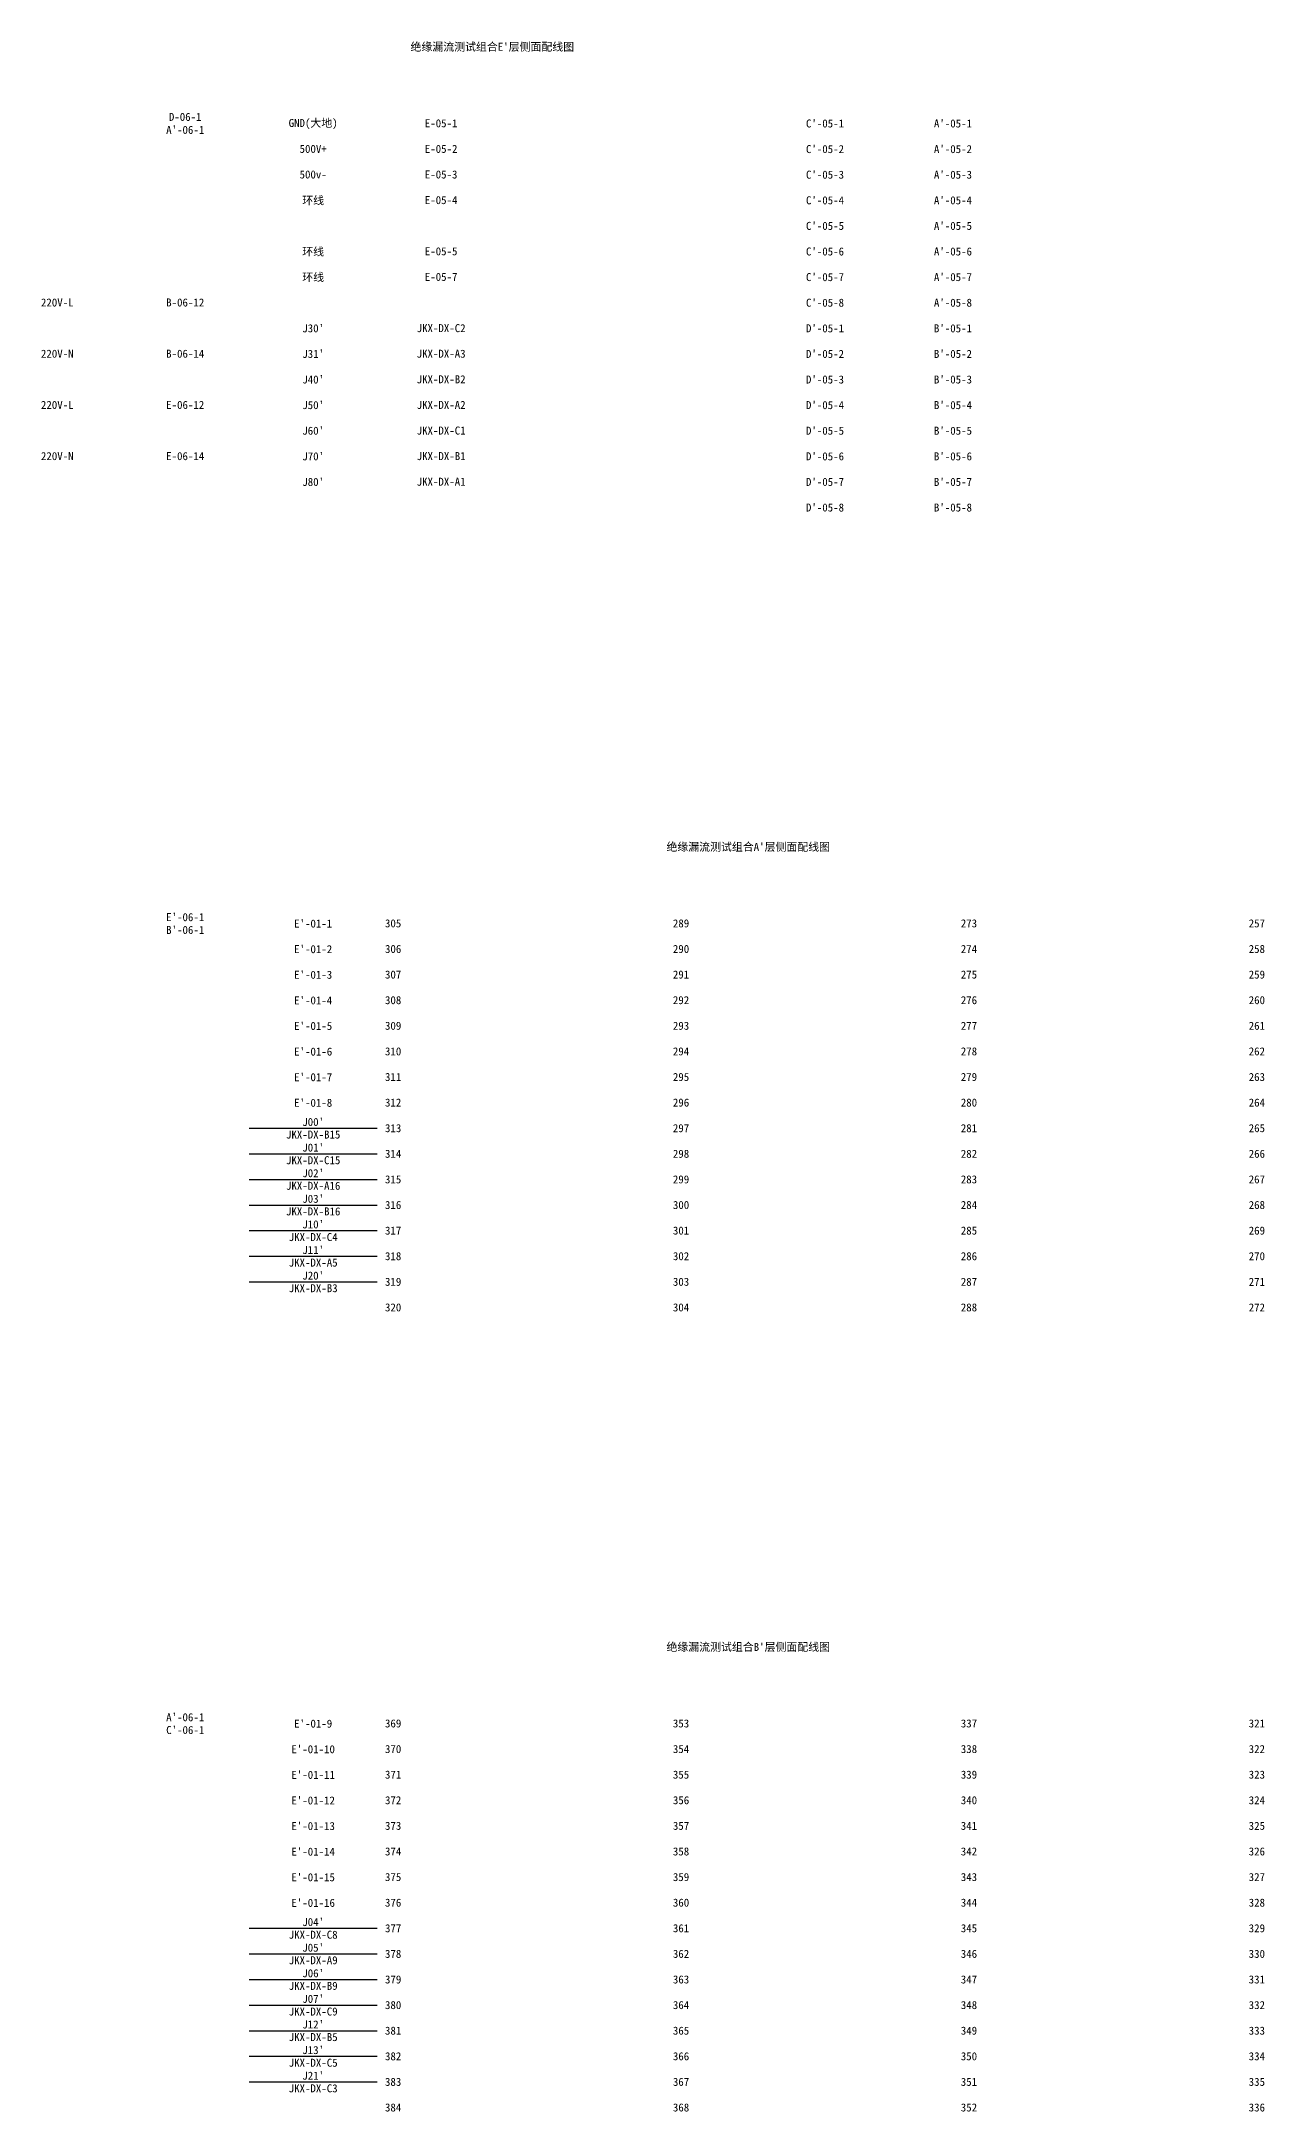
# Model space of a CAD drawing. Header units: millimetres. Extents: x 760 to 2014, y -130 to 4186.
# Drawn here: x 1563 to 1945, y 2039 to 2686 of the extents above; entities that cross this region are included whole.
import ezdxf
from ezdxf.enums import TextEntityAlignment as Align

# ---------------------------------------------------------------- set-up
doc = ezdxf.new("R2010")
doc.units = ezdxf.units.MM
doc.styles.get("Standard").update_dxf_attribs({"font": ''})
doc.styles.get('Standard').set_extended_font_data('SimSun')

# ---------------------------------------------------------------- blocks, each defined once
blk = doc.blocks.new("接口架—E'层—配线图")
for s, p in [("绝缘漏流测试组合E'层侧面配线图", (164, 164)), ('D-06-1', (68, 142)), ('E-05-1', (148, 140)), ("C'-05-1", (268, 140)), ("A'-05-1", (308, 140)), ('E-05-2', (148, 132)), ("C'-05-2", (268, 132)), ("A'-05-2", (308, 132)), ('E-05-3', (148, 124)), ("C'-05-3", (268, 124)), ("A'-05-3", (308, 124)), ('环线', (108, 116)), ('E-05-4', (148, 116)), ("C'-05-4", (268, 116)), ("A'-05-4", (308, 116)), ("C'-05-5", (268, 108)), ("A'-05-5", (308, 108)), ('环线', (108, 100)), ('E-05-5', (148, 100)), ("C'-05-6", (268, 100)), ("A'-05-6", (308, 100)), ('环线', (108, 92)), ('E-05-7', (148, 92)), ("C'-05-7", (268, 92)), ("A'-05-7", (308, 92)), ("C'-05-8", (268, 84)), ("A'-05-8", (308, 84)), ("D'-05-1", (268, 76)), ("B'-05-1", (308, 76)), ("D'-05-2", (268, 68)), ("B'-05-2", (308, 68)), ("D'-05-3", (268, 60)), ("B'-05-3", (308, 60)), ('E-06-12', (68, 52)), ("D'-05-4", (268, 52)), ("B'-05-4", (308, 52)), ("D'-05-5", (268, 44)), ("B'-05-5", (308, 44)), ('E-06-14', (68, 36)), ("D'-05-6", (268, 36)), ("B'-05-6", (308, 36)), ("D'-05-7", (268, 28)), ("B'-05-7", (308, 28)), ("D'-05-8", (268, 20)), ("B'-05-8", (308, 20))]:
    blk.add_text(s, height=2.5).set_placement(p, align=Align.MIDDLE)
at = {"color": 0}
for s, p in [("A'-06-1", (68, 138)), ('GND(大地)', (108, 140)), ('500V+', (108, 132)), ('500v-', (108, 124)), ('220V-L', (28, 84)), ('B-06-12', (68, 84)), ("J30'", (108, 76)), ('220V-N', (28, 68)), ('B-06-14', (68, 68)), ("J31'", (108, 68)), ("J40'", (108, 60)), ('220V-L', (28, 52)), ("J50'", (108, 52)), ("J60'", (108, 44)), ('220V-N', (28, 36)), ("J70'", (108, 36)), ("J80'", (108, 28))]:
    blk.add_text(s, height=2.5, dxfattribs=at).set_placement(p, align=Align.MIDDLE)
at = {"color": 6}
for s, p in [('JKX-DX-C2', (148, 76)), ('JKX-DX-A3', (148, 68)), ('JKX-DX-B2', (148, 60)), ('JKX-DX-A2', (148, 52)), ('JKX-DX-C1', (148, 44)), ('JKX-DX-B1', (148, 36)), ('JKX-DX-A1', (148, 28))]:
    blk.add_text(s, height=2.5, dxfattribs=at).set_placement(p, align=Align.MIDDLE)
blk = doc.blocks.new("接口架—A'层—配线图")
for p, q in [((88, 76), (128, 76)), ((88, 68), (128, 68)), ((88, 60), (128, 60)), ((88, 52), (128, 52)), ((88, 44), (128, 44)), ((88, 36), (128, 36)), ((88, 28), (128, 28))]:
    blk.add_line(p, q)
for s, p in [("绝缘漏流测试组合A'层侧面配线图", (244, 164)), ("E'-06-1", (68, 142)), ("B'-06-1", (68, 138)), ("E'-01-1", (108, 140)), ('305', (133, 140)), ('289', (223, 140)), ('273', (313, 140)), ('257', (403, 140)), ("E'-01-2", (108, 132)), ('306', (133, 132)), ('290', (223, 132)), ('274', (313, 132)), ('258', (403, 132)), ("E'-01-3", (108, 124)), ('307', (133, 124)), ('291', (223, 124)), ('275', (313, 124)), ('259', (403, 124)), ("E'-01-4", (108, 116)), ('308', (133, 116)), ('292', (223, 116)), ('276', (313, 116)), ('260', (403, 116)), ("E'-01-5", (108, 108)), ('309', (133, 108)), ('293', (223, 108)), ('277', (313, 108)), ('261', (403, 108)), ("E'-01-6", (108, 100)), ('310', (133, 100)), ('294', (223, 100)), ('278', (313, 100)), ('262', (403, 100)), ("E'-01-7", (108, 92)), ('311', (133, 92)), ('295', (223, 92)), ('279', (313, 92)), ('263', (403, 92)), ("E'-01-8", (108, 84)), ('312', (133, 84)), ('296', (223, 84)), ('280', (313, 84)), ('264', (403, 84)), ("J00'", (108, 78)), ("J01'", (108, 70)), ('313', (133, 76)), ('297', (223, 76)), ('281', (313, 76)), ('265', (403, 76)), ('314', (133, 68)), ('298', (223, 68)), ('282', (313, 68)), ('266', (403, 68)), ("J02'", (108, 62)), ('315', (133, 60)), ('299', (223, 60)), ('283', (313, 60)), ('267', (403, 60)), ("J03'", (108, 54)), ('316', (133, 52)), ('300', (223, 52)), ('284', (313, 52)), ('268', (403, 52)), ("J10'", (108, 46)), ("J11'", (108, 38)), ('317', (133, 44)), ('301', (223, 44)), ('285', (313, 44)), ('269', (403, 44)), ('318', (133, 36)), ('302', (223, 36)), ('286', (313, 36)), ('270', (403, 36)), ("J20'", (108, 30)), ('319', (133, 28)), ('303', (223, 28)), ('287', (313, 28)), ('271', (403, 28)), ('320', (133, 20)), ('304', (223, 20)), ('288', (313, 20)), ('272', (403, 20))]:
    blk.add_text(s, height=2.5).set_placement(p, align=Align.MIDDLE)
at = {"color": 6}
for s, p in [('JKX-DX-B15', (108, 74)), ('JKX-DX-C15', (108, 66)), ('JKX-DX-A16', (108, 58)), ('JKX-DX-B16', (108, 50)), ('JKX-DX-C4', (108, 42)), ('JKX-DX-A5', (108, 34)), ('JKX-DX-B3', (108, 26))]:
    blk.add_text(s, height=2.5, dxfattribs=at).set_placement(p, align=Align.MIDDLE)
blk = doc.blocks.new("接口架—B'层—配线图")
for p, q in [((88, 76), (128, 76)), ((88, 68), (128, 68)), ((88, 60), (128, 60)), ((88, 52), (128, 52)), ((88, 44), (128, 44)), ((88, 36), (128, 36)), ((88, 28), (128, 28))]:
    blk.add_line(p, q)
for s, p in [("绝缘漏流测试组合B'层侧面配线图", (244, 164)), ("A'-06-1", (68, 142)), ("C'-06-1", (68, 138)), ("E'-01-9", (108, 140)), ('369', (133, 140)), ('353', (223, 140)), ('337', (313, 140)), ('321', (403, 140)), ("E'-01-10", (108, 132)), ('370', (133, 132)), ('354', (223, 132)), ('338', (313, 132)), ('322', (403, 132)), ("E'-01-11", (108, 124)), ('371', (133, 124)), ('355', (223, 124)), ('339', (313, 124)), ('323', (403, 124)), ("E'-01-12", (108, 116)), ('372', (133, 116)), ('356', (223, 116)), ('340', (313, 116)), ('324', (403, 116)), ("E'-01-13", (108, 108)), ('373', (133, 108)), ('357', (223, 108)), ('341', (313, 108)), ('325', (403, 108)), ("E'-01-14", (108, 100)), ('374', (133, 100)), ('358', (223, 100)), ('342', (313, 100)), ('326', (403, 100)), ("E'-01-15", (108, 92)), ('375', (133, 92)), ('359', (223, 92)), ('343', (313, 92)), ('327', (403, 92)), ("E'-01-16", (108, 84)), ('376', (133, 84)), ('360', (223, 84)), ('344', (313, 84)), ('328', (403, 84)), ("J04'", (108, 78)), ("J05'", (108, 70)), ('377', (133, 76)), ('361', (223, 76)), ('345', (313, 76)), ('329', (403, 76)), ('378', (133, 68)), ('362', (223, 68)), ('346', (313, 68)), ('330', (403, 68)), ("J06'", (108, 62)), ('379', (133, 60)), ('363', (223, 60)), ('347', (313, 60)), ('331', (403, 60)), ("J07'", (108, 54)), ('380', (133, 52)), ('364', (223, 52)), ('348', (313, 52)), ('332', (403, 52)), ("J12'", (108, 46)), ("J13'", (108, 38)), ('381', (133, 44)), ('365', (223, 44)), ('349', (313, 44)), ('333', (403, 44)), ('382', (133, 36)), ('366', (223, 36)), ('350', (313, 36)), ('334', (403, 36)), ("J21'", (108, 30)), ('383', (133, 28)), ('367', (223, 28)), ('351', (313, 28)), ('335', (403, 28)), ('384', (133, 20)), ('368', (223, 20)), ('352', (313, 20)), ('336', (403, 20))]:
    blk.add_text(s, height=2.5).set_placement(p, align=Align.MIDDLE)
at = {"color": 6}
for s, p in [('JKX-DX-C8', (108, 74)), ('JKX-DX-A9', (108, 66)), ('JKX-DX-B9', (108, 58)), ('JKX-DX-C9', (108, 50)), ('JKX-DX-B5', (108, 42)), ('JKX-DX-C5', (108, 34)), ('JKX-DX-C3', (108, 26))]:
    blk.add_text(s, height=2.5, dxfattribs=at).set_placement(p, align=Align.MIDDLE)

msp = doc.modelspace()

# ---------------------------------------------------------------- block references
for name, p in [("接口架—E'层—配线图", (1540, 2520)), ("接口架—A'层—配线图", (1540, 2270)), ("接口架—B'层—配线图", (1540, 2020))]:
    msp.add_blockref(name, p)

doc.saveas('drawing.dxf')
